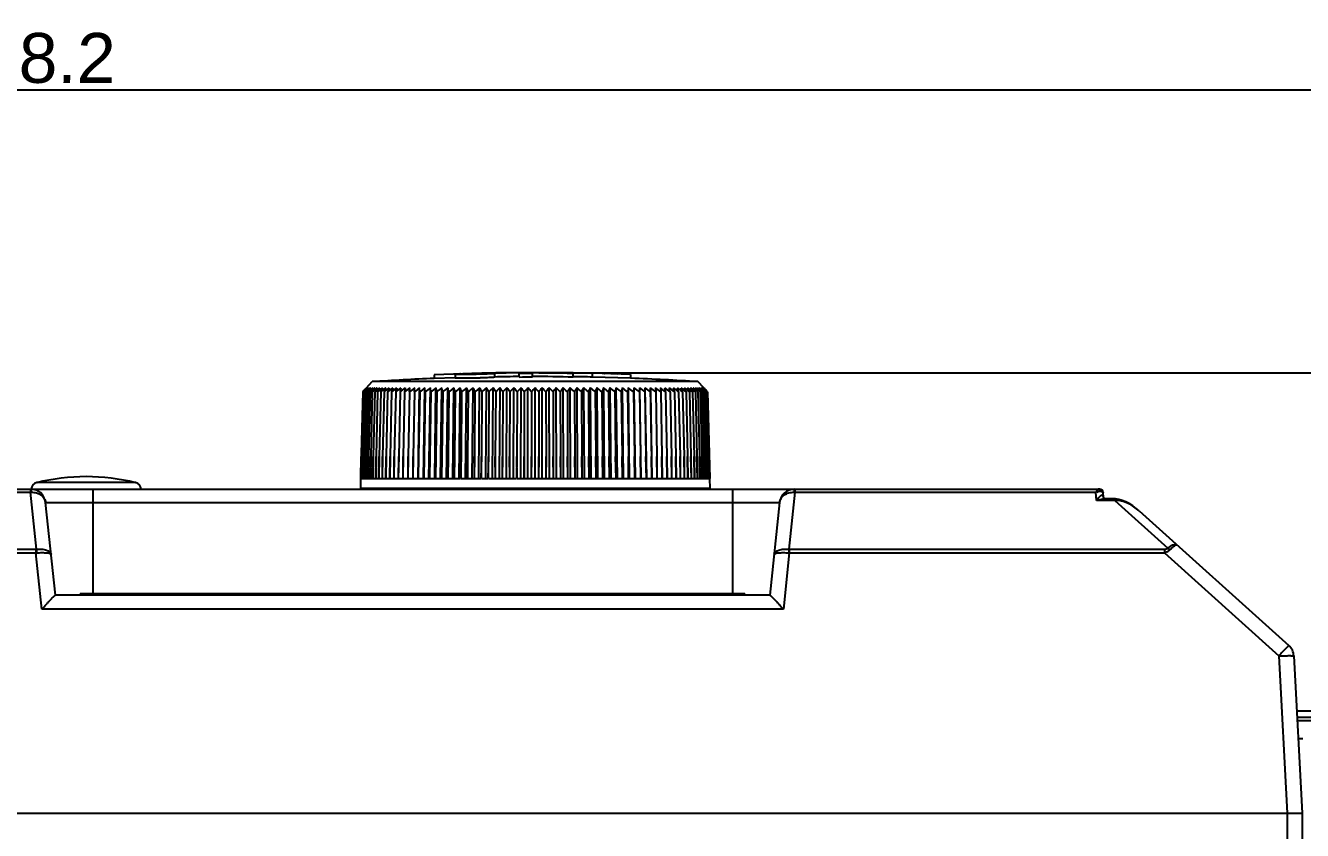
# Model space of a CAD drawing. Header units: millimetres. Extents: x 5329 to 6973, y -914 to -356.
# Drawn here: x 5702.2 to 5804.6, y -632.6 to -568.1 of the extents above; entities that cross this region are included whole.
import ezdxf

# ---------------------------------------------------------------- set-up
doc = ezdxf.new("R2010")
doc.units = ezdxf.units.MM
doc.header["$PDMODE"] = 3
doc.header["$PDSIZE"] = 1
doc.layers.get('0').update_dxf_attribs({"linetype": 'CONTINUOUS'})
doc.layers.get('Defpoints').update_dxf_attribs({"linetype": 'CONTINUOUS'})
doc.layers.add('Dim', color=1, linetype='CONTINUOUS')
doc.styles.add('OMI-1', font='arial.ttf', dxfattribs={"oblique": 1})
doc.dimstyles.new('1', dxfattribs={"dimtxt": 4, "dimasz": 2.5, "dimexe": 0.8, "dimexo": 0.3, "dimgap": 0.5, "dimtad": 1, "dimtoh": 1, "dimdec": 1, "dimzin": 0, "dimdsep": 46, "dimtxsty": 'OMI-1', "dimcen": 0, "dimclrd": 256, "dimclre": 256, "dimclrt": 256, "dimadec": 0, "dimazin": 0, "dimtfac": 0.8, "dimtdec": 1, "dimtix": 1, "dimtmove": 0, "dimatfit": 3, "dimfxl": 1, "dimtolj": 1, "dimtzin": 0, "dimarcsym": 0})

# ---------------------------------------------------------------- blocks, each defined once
blk = doc.blocks.new('*D6080')
at = {"layer": 'Defpoints', "color": 0}
for p in [(5816.55, -573.24), (5588.32, -626.76), (5816.55, -631.52)]:
    blk.add_point(p, dxfattribs=at)
at = {"layer": 'Dim', "lineweight": -2}
for p, q in [((5588.32, -626.46), (5588.32, -572.44)), ((5590.82, -573.24), (5814.05, -573.24)), ((5816.55, -631.22), (5816.55, -572.44))]:
    blk.add_line(p, q, dxfattribs=at)
at = {"layer": 'Dim'}
for points in [[(5590.82, -572.83), (5590.82, -573.66), (5588.32, -573.24)], [(5814.05, -573.66), (5814.05, -572.83), (5816.55, -573.24)]]:
    blk.add_solid(points, dxfattribs=at)
at = {"layer": 'Dim', "insert": (5702.43, -570.7), "char_height": 4, "attachment_point": 5, "style": 'OMI-1'}
blk.add_mtext('\\A1;228.2', dxfattribs=at)
blk = doc.blocks.new('*D6084')
at = {"layer": 'Defpoints', "color": 0}
for p in [(5743.09, -595.92), (5843.78, -770.81), (5859.25, -770.81)]:
    blk.add_point(p, dxfattribs=at)
at = {"layer": 'Dim', "lineweight": -2}
for p, q in [((5743.39, -595.92), (5860.05, -595.92)), ((5859.25, -598.42), (5859.25, -768.31)), ((5844.08, -770.81), (5860.05, -770.81))]:
    blk.add_line(p, q, dxfattribs=at)
at = {"layer": 'Dim'}
for points in [[(5859.67, -598.42), (5858.83, -598.42), (5859.25, -595.92)], [(5858.83, -768.31), (5859.67, -768.31), (5859.25, -770.81)]]:
    blk.add_solid(points, dxfattribs=at)
at = {"layer": 'Dim', "insert": (5856.71, -684.43), "char_height": 4, "attachment_point": 5, "rotation": 90, "style": 'OMI-1'}
blk.add_mtext('\\A1;\\A1;175.0', dxfattribs=at)

msp = doc.modelspace()

# ---------------------------------------------------------------- linework, layer by layer
at = {"color": 7, "linetype": 'Continuous'}
for p, q in [((5741.82, -596.29), (5741.82, -595.92)), ((5742.87, -596.29), (5742.87, -595.92)), ((5743.01, -595.92), (5742.87, -595.92)), ((5743.17, -595.92), (5743.01, -595.92)), ((5745.09, -595.94), (5745.09, -595.93)), ((5729.57, -597.13), (5730.02, -596.64)), ((5756.15, -596.64), (5730.02, -596.64)), ((5738.06, -595.98), (5735, -596.08)), ((5735, -596.08), (5735, -596.38)), ((5736.69, -596.33), (5735, -596.38)), ((5736.68, -596.03), (5736.57, -596.03)), ((5736.69, -596.03), (5736.68, -596.03)), ((5736.69, -596.06), (5736.69, -596.36)), ((5737.1, -596.01), (5737.06, -596.01)), ((5737.74, -596.07), (5737.65, -596.07)), ((5738.19, -595.99), (5738.26, -595.99)), ((5738.34, -596.05), (5738.26, -596.06)), ((5738.75, -595.98), (5738.79, -595.98)), ((5739.68, -595.96), (5739.85, -595.95)), ((5739.84, -595.95), (5739.85, -595.95)), ((5739.84, -595.98), (5739.84, -596.28)), ((5745.17, -595.96), (5745.02, -595.96)), ((5746.14, -596.29), (5746.14, -595.94)), ((5747.69, -596.27), (5747.69, -595.97)), ((5750.75, -596.06), (5747.69, -595.97)), ((5750.75, -596.36), (5747.69, -596.27)), ((5748.67, -596), (5748.65, -596)), ((5749.26, -596.02), (5749.17, -596.02)), ((5749.68, -596.03), (5749.26, -596.02)), ((5750.75, -596.06), (5750.75, -596.36)), ((5756.61, -597.13), (5756.15, -596.64)), ((5729.27, -597.45), (5729.09, -604.41)), ((5729.28, -597.45), (5729.15, -602.65)), ((5729.31, -597.45), (5729.18, -602.65)), ((5729.37, -597.45), (5729.24, -602.65)), ((5729.36, -597.36), (5729.27, -597.45)), ((5729.37, -597.36), (5729.28, -597.45)), ((5729.39, -597.38), (5729.31, -597.45)), ((5729.46, -597.45), (5729.33, -602.65)), ((5729.43, -597.4), (5729.37, -597.45)), ((5729.43, -597.29), (5729.48, -597.24)), ((5729.47, -597.36), (5729.43, -597.4)), ((5729.57, -597.45), (5729.44, -602.65)), ((5729.52, -597.4), (5729.46, -597.45)), ((5729.48, -597.24), (5729.52, -597.18)), ((5729.52, -597.18), (5729.57, -597.13)), ((5729.57, -597.13), (5729.52, -597.18)), ((5729.6, -597.13), (5729.54, -597.18)), ((5729.55, -597.18), (5729.6, -597.13)), ((5729.64, -597.39), (5729.57, -597.45)), ((5729.7, -597.45), (5729.57, -602.65)), ((5729.61, -597.4), (5729.61, -597.39)), ((5729.79, -597.38), (5729.7, -597.45)), ((5729.7, -597.45), (5729.75, -597.38)), ((5729.7, -597.45), (5729.75, -597.38)), ((5729.86, -597.45), (5729.73, -602.65)), ((5729.96, -597.36), (5729.86, -597.45)), ((5730.03, -597.45), (5729.91, -602.65)), ((5730.03, -597.19), (5730.07, -597.13)), ((5730.24, -597.45), (5730.11, -602.65)), ((5730.46, -597.45), (5730.34, -602.65)), ((5730.71, -597.45), (5730.59, -602.65)), ((5730.98, -597.45), (5730.86, -602.65)), ((5731.26, -597.45), (5731.15, -602.65)), ((5731.57, -597.45), (5731.47, -602.65)), ((5731.91, -597.45), (5731.8, -602.65)), ((5732.26, -597.45), (5732.15, -602.65)), ((5732.62, -597.45), (5732.52, -602.65)), ((5733.01, -597.45), (5732.92, -602.65)), ((5733.01, -597.45), (5733.04, -597.13)), ((5733.42, -597.45), (5733.32, -602.65)), ((5733.42, -597.45), (5733.43, -597.13)), ((5733.71, -604.41), (5733.83, -597.13)), ((5733.84, -597.45), (5733.75, -602.65)), ((5733.84, -597.45), (5733.83, -597.13)), ((5734.14, -604.41), (5734.26, -597.13)), ((5734.28, -597.45), (5734.19, -602.65)), ((5734.28, -597.45), (5734.26, -597.13)), ((5734.58, -604.41), (5734.69, -597.13)), ((5734.73, -597.45), (5734.65, -602.65)), ((5735.04, -604.41), (5735.14, -597.13)), ((5735.2, -597.45), (5735.12, -602.65)), ((5735.51, -604.41), (5735.61, -597.13)), ((5735.68, -597.45), (5735.61, -602.65)), ((5735.99, -604.41), (5736.09, -597.13)), ((5736.18, -597.45), (5736.11, -602.65)), ((5736.49, -604.41), (5736.58, -597.13)), ((5736.68, -597.45), (5736.62, -602.65)), ((5737, -604.41), (5737.08, -597.13)), ((5737.2, -597.45), (5737.15, -602.65)), ((5737.52, -604.41), (5737.59, -597.13)), ((5737.73, -597.45), (5737.68, -602.65)), ((5738.05, -604.41), (5738.11, -597.13)), ((5738.27, -597.45), (5738.22, -602.65)), ((5738.58, -604.41), (5738.64, -597.13)), ((5738.82, -597.45), (5738.78, -602.65)), ((5739.13, -604.41), (5739.18, -597.13)), ((5739.37, -597.45), (5739.34, -602.65)), ((5739.68, -604.41), (5739.73, -597.13)), ((5739.93, -597.45), (5739.9, -602.65)), ((5740.24, -604.41), (5740.28, -597.13)), ((5740.5, -597.45), (5740.47, -602.65)), ((5740.8, -604.41), (5740.83, -597.13)), ((5741.07, -597.45), (5741.05, -602.65)), ((5741.37, -604.41), (5741.39, -597.13)), ((5741.64, -597.45), (5741.63, -602.65)), ((5741.94, -604.41), (5741.96, -597.13)), ((5742.22, -597.45), (5742.21, -602.65)), ((5742.52, -604.41), (5742.52, -597.13)), ((5742.8, -597.45), (5742.8, -602.65)), ((5743.09, -604.41), (5743.09, -597.13)), ((5743.38, -597.45), (5743.38, -602.65)), ((5743.66, -604.41), (5743.65, -597.13)), ((5743.96, -597.45), (5743.97, -602.65)), ((5744.24, -604.41), (5744.22, -597.13)), ((5744.53, -597.45), (5744.55, -602.65)), ((5744.81, -604.41), (5744.78, -597.13)), ((5745.11, -597.45), (5745.13, -602.65)), ((5745.37, -604.41), (5745.34, -597.13)), ((5745.68, -597.45), (5745.7, -602.65)), ((5745.94, -604.41), (5745.9, -597.13)), ((5746.25, -597.45), (5746.28, -602.65)), ((5746.5, -604.41), (5746.45, -597.13)), ((5746.81, -597.45), (5746.84, -602.65)), ((5747.05, -604.41), (5747, -597.13)), ((5747.36, -597.45), (5747.4, -602.65)), ((5747.59, -604.41), (5747.53, -597.13)), ((5747.91, -597.45), (5747.95, -602.65)), ((5748.13, -604.41), (5748.07, -597.13)), ((5748.45, -597.45), (5748.5, -602.65)), ((5748.66, -604.41), (5748.59, -597.13)), ((5748.97, -597.45), (5749.03, -602.65)), ((5749.18, -604.41), (5749.1, -597.13)), ((5749.49, -597.45), (5749.55, -602.65)), ((5749.69, -604.41), (5749.6, -597.13)), ((5750, -597.45), (5750.07, -602.65)), ((5750.19, -604.41), (5750.09, -597.13)), ((5750.5, -597.45), (5750.57, -602.65)), ((5750.67, -604.41), (5750.57, -597.13)), ((5750.98, -597.45), (5751.05, -602.65)), ((5751.14, -604.41), (5751.04, -597.13)), ((5751.45, -597.45), (5751.53, -602.65)), ((5751.6, -604.41), (5751.49, -597.13)), ((5751.92, -597.13), (5751.9, -597.45)), ((5751.9, -597.45), (5751.98, -602.65)), ((5752.04, -604.41), (5751.92, -597.13)), ((5752.47, -604.41), (5752.34, -597.13)), ((5752.34, -597.13), (5752.34, -597.45)), ((5752.34, -597.45), (5752.43, -602.65)), ((5752.75, -597.13), (5752.76, -597.45)), ((5752.76, -597.45), (5752.85, -602.65)), ((5753.14, -597.13), (5753.17, -597.45)), ((5753.17, -597.45), (5753.26, -602.65)), ((5753.55, -597.45), (5753.65, -602.65)), ((5753.92, -597.45), (5754.03, -602.65)), ((5754.27, -597.45), (5754.38, -602.65)), ((5754.6, -597.45), (5754.71, -602.65)), ((5754.91, -597.45), (5755.03, -602.65)), ((5755.2, -597.45), (5755.32, -602.65)), ((5755.47, -597.45), (5755.59, -602.65)), ((5755.72, -597.45), (5755.84, -602.65)), ((5755.94, -597.45), (5756.06, -602.65)), ((5756.11, -597.13), (5756.15, -597.19)), ((5756.14, -597.45), (5756.27, -602.65)), ((5756.32, -597.45), (5756.22, -597.36)), ((5756.32, -597.45), (5756.22, -597.36)), ((5756.32, -597.45), (5756.45, -602.65)), ((5756.48, -597.45), (5756.39, -597.38)), ((5756.43, -597.38), (5756.48, -597.45)), ((5756.48, -597.45), (5756.61, -602.65)), ((5756.61, -597.45), (5756.54, -597.39)), ((5756.56, -597.39), (5756.57, -597.4)), ((5756.63, -597.18), (5756.58, -597.13)), ((5756.58, -597.13), (5756.63, -597.18)), ((5756.66, -597.18), (5756.61, -597.13)), ((5756.61, -597.13), (5756.65, -597.18)), ((5756.61, -597.45), (5756.74, -602.65)), ((5756.65, -597.18), (5756.7, -597.24)), ((5756.72, -597.45), (5756.66, -597.4)), ((5756.7, -597.24), (5756.75, -597.29)), ((5756.75, -597.4), (5756.7, -597.36)), ((5756.72, -597.45), (5756.85, -602.65)), ((5756.8, -597.45), (5756.75, -597.4)), ((5756.86, -597.45), (5756.79, -597.38)), ((5756.8, -597.45), (5756.93, -602.65)), ((5756.9, -597.45), (5756.81, -597.36)), ((5756.86, -597.4), (5756.82, -597.36)), ((5756.91, -597.45), (5756.86, -597.4)), ((5756.86, -597.45), (5757, -602.65)), ((5756.9, -597.45), (5757.03, -602.65)), ((5756.91, -597.45), (5757.09, -604.41)), ((5729.15, -602.65), (5729.11, -604.41)), ((5729.12, -604.41), (5729.15, -602.65)), ((5729.15, -604.41), (5729.18, -602.65)), ((5729.18, -602.65), (5729.15, -604.41)), ((5729.21, -604.41), (5729.24, -602.65)), ((5729.24, -602.65), (5729.21, -604.41)), ((5729.3, -604.41), (5729.33, -602.65)), ((5729.33, -602.65), (5729.3, -604.41)), ((5729.41, -604.41), (5729.44, -602.65)), ((5729.44, -602.65), (5729.41, -604.41)), ((5729.57, -602.65), (5729.54, -604.41)), ((5729.55, -604.41), (5729.57, -602.65)), ((5729.7, -604.41), (5729.73, -602.65)), ((5729.73, -602.65), (5729.7, -604.41)), ((5729.91, -602.65), (5729.88, -604.41)), ((5729.89, -604.41), (5729.91, -602.65)), ((5730.11, -602.65), (5730.08, -604.41)), ((5730.09, -604.41), (5730.11, -602.65)), ((5730.34, -602.65), (5730.31, -604.41)), ((5730.32, -604.41), (5730.34, -602.65)), ((5730.59, -602.65), (5730.56, -604.41)), ((5730.57, -604.41), (5730.59, -602.65)), ((5730.86, -602.65), (5730.83, -604.41)), ((5730.84, -604.41), (5730.86, -602.65)), ((5731.15, -602.65), (5731.12, -604.41)), ((5731.13, -604.41), (5731.15, -602.65)), ((5731.47, -602.65), (5731.43, -604.41)), ((5731.45, -604.41), (5731.47, -602.65)), ((5731.8, -602.65), (5731.77, -604.41)), ((5731.78, -604.41), (5731.8, -602.65)), ((5732.15, -602.65), (5732.12, -604.41)), ((5732.14, -604.41), (5732.15, -602.65)), ((5732.52, -602.65), (5732.49, -604.41)), ((5732.51, -604.41), (5732.52, -602.65)), ((5732.92, -602.65), (5732.88, -604.41)), ((5732.9, -604.41), (5732.92, -602.65)), ((5733.32, -602.65), (5733.29, -604.41)), ((5733.31, -604.41), (5733.32, -602.65)), ((5733.75, -602.65), (5733.72, -604.41)), ((5733.74, -604.41), (5733.75, -602.65)), ((5734.19, -602.65), (5734.16, -604.41)), ((5734.18, -604.41), (5734.19, -602.65)), ((5734.65, -602.65), (5734.62, -604.41)), ((5734.64, -604.41), (5734.65, -602.65)), ((5735.12, -602.65), (5735.1, -604.41)), ((5735.12, -604.41), (5735.12, -602.65)), ((5735.61, -602.65), (5735.58, -604.41)), ((5735.61, -604.41), (5735.61, -602.65)), ((5736.11, -602.65), (5736.08, -604.41)), ((5736.11, -604.41), (5736.11, -602.65)), ((5736.62, -602.65), (5736.6, -604.41)), ((5736.62, -604.41), (5736.62, -602.65)), ((5737.15, -602.65), (5737.12, -604.41)), ((5737.15, -604.41), (5737.15, -602.65)), ((5737.68, -602.65), (5737.66, -604.41)), ((5737.68, -604.41), (5737.68, -602.65)), ((5738.22, -602.65), (5738.2, -604.41)), ((5738.23, -604.41), (5738.22, -602.65)), ((5738.78, -602.65), (5738.75, -604.41)), ((5738.78, -604.41), (5738.78, -602.65)), ((5739.34, -602.65), (5739.31, -604.41)), ((5739.34, -604.41), (5739.34, -602.65)), ((5739.9, -602.65), (5739.88, -604.41)), ((5739.91, -604.41), (5739.9, -602.65)), ((5740.47, -602.65), (5740.46, -604.41)), ((5740.48, -604.41), (5740.47, -602.65)), ((5741.05, -602.65), (5741.03, -604.41)), ((5741.06, -604.41), (5741.05, -602.65)), ((5741.63, -602.65), (5741.61, -604.41)), ((5741.64, -604.41), (5741.63, -602.65)), ((5742.21, -602.65), (5742.2, -604.41)), ((5742.22, -604.41), (5742.21, -602.65)), ((5742.8, -602.65), (5742.78, -604.41)), ((5742.81, -604.41), (5742.8, -602.65)), ((5743.38, -602.65), (5743.37, -604.41)), ((5743.39, -604.41), (5743.38, -602.65)), ((5743.97, -602.65), (5743.95, -604.41)), ((5743.98, -604.41), (5743.97, -602.65)), ((5744.55, -602.65), (5744.54, -604.41)), ((5744.56, -604.41), (5744.55, -602.65)), ((5745.13, -602.65), (5745.12, -604.41)), ((5745.15, -604.41), (5745.13, -602.65)), ((5745.72, -604.41), (5745.7, -602.65)), ((5745.7, -602.65), (5745.7, -604.41)), ((5746.28, -602.65), (5746.27, -604.41)), ((5746.3, -604.41), (5746.28, -602.65)), ((5746.86, -604.41), (5746.84, -602.65)), ((5746.84, -602.65), (5746.84, -604.41)), ((5747.42, -604.41), (5747.4, -602.65)), ((5747.4, -602.65), (5747.4, -604.41)), ((5747.98, -604.41), (5747.95, -602.65)), ((5747.95, -602.65), (5747.95, -604.41)), ((5748.52, -604.41), (5748.5, -602.65)), ((5748.5, -602.65), (5748.5, -604.41)), ((5749.06, -604.41), (5749.03, -602.65)), ((5749.03, -602.65), (5749.03, -604.41)), ((5749.58, -604.41), (5749.55, -602.65)), ((5749.55, -602.65), (5749.56, -604.41)), ((5750.09, -604.41), (5750.07, -602.65)), ((5750.07, -602.65), (5750.07, -604.41)), ((5750.59, -604.41), (5750.57, -602.65)), ((5750.57, -602.65), (5750.57, -604.41)), ((5751.08, -604.41), (5751.05, -602.65)), ((5751.05, -602.65), (5751.06, -604.41)), ((5751.56, -604.41), (5751.53, -602.65)), ((5751.53, -602.65), (5751.53, -604.41)), ((5752.01, -604.41), (5751.98, -602.65)), ((5751.98, -602.65), (5751.99, -604.41)), ((5752.46, -604.41), (5752.43, -602.65)), ((5752.43, -602.65), (5752.44, -604.41)), ((5752.88, -604.41), (5752.85, -602.65)), ((5752.85, -602.65), (5752.86, -604.41)), ((5753.29, -604.41), (5753.26, -602.65)), ((5753.26, -602.65), (5753.28, -604.41)), ((5753.68, -604.41), (5753.65, -602.65)), ((5753.65, -602.65), (5753.67, -604.41)), ((5754.03, -602.65), (5754.04, -604.41)), ((5754.06, -604.41), (5754.03, -602.65)), ((5754.38, -602.65), (5754.4, -604.41)), ((5754.41, -604.41), (5754.38, -602.65)), ((5754.75, -604.41), (5754.71, -602.65)), ((5754.71, -602.65), (5754.73, -604.41)), ((5755.06, -604.41), (5755.03, -602.65)), ((5755.03, -602.65), (5755.05, -604.41)), ((5755.35, -604.41), (5755.32, -602.65)), ((5755.32, -602.65), (5755.34, -604.41)), ((5755.62, -604.41), (5755.59, -602.65)), ((5755.59, -602.65), (5755.61, -604.41)), ((5755.87, -604.41), (5755.84, -602.65)), ((5755.84, -602.65), (5755.86, -604.41)), ((5756.1, -604.41), (5756.06, -602.65)), ((5756.06, -602.65), (5756.09, -604.41)), ((5756.3, -604.41), (5756.27, -602.65)), ((5756.27, -602.65), (5756.29, -604.41)), ((5756.48, -604.41), (5756.45, -602.65)), ((5756.45, -602.65), (5756.47, -604.41)), ((5756.64, -604.41), (5756.61, -602.65)), ((5756.61, -602.65), (5756.63, -604.41)), ((5756.77, -604.41), (5756.74, -602.65)), ((5756.74, -602.65), (5756.77, -604.41)), ((5756.88, -604.41), (5756.85, -602.65)), ((5756.85, -602.65), (5756.88, -604.41)), ((5756.97, -604.41), (5756.93, -602.65)), ((5756.93, -602.65), (5756.96, -604.41)), ((5757.03, -604.41), (5757, -602.65)), ((5757, -602.65), (5757.02, -604.41)), ((5757.06, -604.41), (5757.03, -602.65)), ((5757.03, -602.65), (5757.06, -604.41)), ((5711.05, -604.74), (5703.13, -604.74)), ((5729.1, -604.41), (5729.09, -605.21)), ((5729.09, -604.41), (5729.11, -604.41)), ((5729.12, -604.41), (5729.14, -604.41)), ((5729.15, -604.41), (5729.21, -604.41)), ((5729.21, -604.41), (5729.3, -604.41)), ((5729.3, -604.41), (5729.41, -604.41)), ((5729.41, -604.41), (5729.54, -604.41)), ((5729.55, -604.41), (5729.7, -604.41)), ((5729.7, -604.41), (5729.88, -604.41)), ((5729.89, -604.41), (5730.08, -604.41)), ((5730.09, -604.41), (5730.31, -604.41)), ((5730.32, -604.41), (5730.56, -604.41)), ((5730.57, -604.41), (5730.83, -604.41)), ((5730.84, -604.41), (5731.12, -604.41)), ((5731.13, -604.41), (5731.43, -604.41)), ((5731.45, -604.41), (5731.77, -604.41)), ((5731.78, -604.41), (5732.12, -604.41)), ((5732.14, -604.41), (5732.49, -604.41)), ((5732.51, -604.41), (5732.88, -604.41)), ((5732.9, -604.41), (5733.29, -604.41)), ((5733.31, -604.41), (5733.72, -604.41)), ((5733.74, -604.41), (5734.16, -604.41)), ((5734.18, -604.41), (5734.62, -604.41)), ((5734.64, -604.41), (5735.1, -604.41)), ((5735.12, -604.41), (5735.58, -604.41)), ((5735.61, -604.41), (5736.08, -604.41)), ((5736.11, -604.41), (5736.6, -604.41)), ((5736.62, -604.41), (5737.12, -604.41)), ((5737.15, -604.41), (5737.66, -604.41)), ((5737.68, -604.41), (5738.2, -604.41)), ((5738.23, -604.41), (5738.75, -604.41)), ((5738.78, -604.41), (5739.31, -604.41)), ((5739.34, -604.41), (5739.88, -604.41)), ((5739.91, -604.41), (5740.46, -604.41)), ((5740.48, -604.41), (5741.03, -604.41)), ((5741.06, -604.41), (5741.61, -604.41)), ((5741.64, -604.41), (5742.2, -604.41)), ((5742.22, -604.41), (5742.78, -604.41)), ((5742.81, -604.41), (5743.37, -604.41)), ((5743.39, -604.41), (5743.95, -604.41)), ((5743.98, -604.41), (5744.54, -604.41)), ((5744.56, -604.41), (5745.12, -604.41)), ((5745.15, -604.41), (5745.7, -604.41)), ((5745.72, -604.41), (5746.27, -604.41)), ((5746.3, -604.41), (5746.84, -604.41)), ((5746.86, -604.41), (5747.4, -604.41)), ((5747.42, -604.41), (5747.95, -604.41)), ((5747.98, -604.41), (5748.5, -604.41)), ((5748.52, -604.41), (5749.03, -604.41)), ((5749.06, -604.41), (5749.56, -604.41)), ((5749.58, -604.41), (5750.07, -604.41)), ((5750.09, -604.41), (5750.57, -604.41)), ((5750.59, -604.41), (5751.06, -604.41)), ((5751.08, -604.41), (5751.53, -604.41)), ((5751.56, -604.41), (5751.99, -604.41)), ((5752.01, -604.41), (5752.44, -604.41)), ((5752.46, -604.41), (5752.86, -604.41)), ((5752.88, -604.41), (5753.28, -604.41)), ((5753.29, -604.41), (5753.67, -604.41)), ((5753.68, -604.41), (5754.04, -604.41)), ((5754.06, -604.41), (5754.4, -604.41)), ((5754.41, -604.41), (5754.73, -604.41)), ((5754.75, -604.41), (5755.05, -604.41)), ((5755.06, -604.41), (5755.34, -604.41)), ((5755.35, -604.41), (5755.61, -604.41)), ((5755.62, -604.41), (5755.86, -604.41)), ((5755.87, -604.41), (5756.09, -604.41)), ((5756.1, -604.41), (5756.29, -604.41)), ((5756.3, -604.41), (5756.47, -604.41)), ((5756.48, -604.41), (5756.63, -604.41)), ((5756.64, -604.41), (5756.77, -604.41)), ((5756.77, -604.41), (5756.88, -604.41)), ((5756.88, -604.41), (5756.96, -604.41)), ((5756.97, -604.41), (5757.02, -604.41)), ((5757.03, -604.41), (5757.06, -604.41)), ((5757.07, -604.41), (5757.09, -605.21)), ((5757.07, -604.41), (5757.09, -604.41)), ((5693.36, -605.26), (5788.35, -605.26)), ((5693.36, -605.51), (5702.62, -605.51)), ((5702.62, -605.26), (5702.62, -605.51)), ((5703.1, -610.07), (5702.62, -605.51)), ((5707.62, -605.26), (5707.62, -613.66)), ((5757.09, -605.21), (5729.09, -605.21)), ((5738.69, -605.21), (5738.69, -605.26)), ((5747.49, -605.26), (5747.49, -605.21)), ((5758.92, -605.26), (5758.92, -613.66)), ((5763.92, -605.51), (5763.44, -610.07)), ((5763.92, -605.26), (5763.92, -605.51)), ((5763.92, -605.51), (5788.06, -605.51)), ((5788.1, -606.18), (5788.06, -605.51)), ((5788.66, -605.92), (5788.64, -605.54)), ((5788.68, -605.94), (5788.67, -605.91)), ((5789.59, -606.05), (5788.86, -606.05)), ((5789.59, -606.18), (5789.59, -606.05)), ((5704.62, -613.76), (5703.84, -606.33)), ((5703.84, -606.33), (5762.7, -606.33)), ((5762.7, -606.33), (5761.92, -613.76)), ((5789.59, -606.18), (5788.1, -606.18)), ((5789.59, -606.18), (5793.82, -609.99)), ((5791.53, -607.01), (5803.53, -617.81)), ((5617.7, -610.07), (5703.06, -610.07)), ((5703.06, -610.07), (5703.06, -610.38)), ((5763.47, -610.07), (5763.47, -610.38)), ((5763.47, -610.07), (5793.56, -610.07)), ((5793.56, -610.07), (5793.56, -610.38)), ((5617.7, -610.38), (5703.06, -610.38)), ((5703.54, -614.89), (5703.06, -610.38)), ((5763.47, -610.38), (5763, -614.89)), ((5763.47, -610.38), (5793.56, -610.38)), ((5793.56, -610.38), (5802.73, -618.64)), ((5761.92, -613.76), (5704.62, -613.76)), ((5706.62, -613.76), (5706.62, -613.66)), ((5759.92, -613.66), (5706.62, -613.66)), ((5759.92, -613.66), (5759.92, -613.76)), ((5763, -614.89), (5703.54, -614.89)), ((5802.73, -618.64), (5803.39, -631.26)), ((5803.93, -618.64), (5804.59, -631.26)), ((5807.48, -623.06), (5804.16, -623.06)), ((5804.19, -623.56), (5807.83, -623.56)), ((5807.83, -623.85), (5804.2, -623.85)), ((5804.27, -625.26), (5804.66, -625.26)), ((5597.59, -631.26), (5804.59, -631.26)), ((5803.39, -631.26), (5803.39, -673.61)), ((5804.59, -631.26), (5804.59, -675.11))]:
    msp.add_line(p, q, dxfattribs=at)
for points in [[(5788.86, -606.05), (5788.86, -606.05), (5788.85, -606.05), (5788.82, -606.05), (5788.79, -606.03), (5788.76, -606.01), (5788.73, -605.99), (5788.7, -605.96), (5788.68, -605.94)], [(5788.86, -606.05), (5788.86, -606.05), (5788.84, -606.05), (5788.81, -606.04), (5788.77, -606.02), (5788.74, -606), (5788.7, -605.97), (5788.68, -605.94)], [(5791.53, -607.01), (5791.28, -606.8), (5791.01, -606.6), (5790.73, -606.42), (5790.45, -606.28), (5790.17, -606.16), (5789.89, -606.09), (5789.62, -606.05), (5789.59, -606.05)]]:
    msp.add_lwpolyline(points, dxfattribs=at)
for centre, radius, start, end in [((5743.09, -796.22), 200.3, 90.575, 91.4397), ((5743.09, -696.12), 100.2, 91.1498, 91.86), ((5742.35, -696.1), 100.18, 90.8519, 91.426), ((5742.35, -696.08), 100.16, 90.7251, 90.8519), ((5743.09, -696.09), 100.17, 90.7251, 91.1497), ((5743.09, -796.22), 200.3, 90.0623, 90.3626), ((5743.09, -696.08), 100.16, 88.8551, 90), ((5742.35, -696.1), 100.18, 88.4697, 89.5306), ((5743.09, -796.22), 200.3, 89.1269, 89.4275), ((5743.09, -796.22), 200, 92.319, 93.7456), ((5739.76, -660.54), 64.57, 91.7144, 91.8753), ((5740.02, -669.32), 73.35, 91.429, 91.7142), ((5738.87, -621.39), 25.39, 91.3806, 91.5763), ((5738.87, -621.35), 25.35, 91.1763, 91.3811), ((5739.82, -656.69), 60.72, 90.8246, 90.9695), ((5742.35, -696.14), 100.22, 91.5234, 91.9477), ((5743.09, -696.26), 100.04, 90.7263, 91.8628), ((5743.09, -796.22), 200.23, 90.0622, 90.3627), ((5743.09, -796.22), 199.93, 90.0623, 90.3632), ((5742.35, -696.27), 100.05, 87.8265, 89.699), ((5742.34, -696.15), 100.23, 87.8298, 88.3856), ((5743.09, -796.22), 200.3, 88.6847, 89.1272), ((5743.09, -796.22), 200, 88.6828, 89.1258), ((5743.09, -796.22), 200, 86.2544, 87.8057), ((5762.22, -628.31), 45.15, 136.4067, 136.7126), ((5762.19, -629.44), 45.89, 135.3467, 135.6634), ((5762.73, -626.22), 44.09, 138.8048, 139.149), ((5762.02, -630.34), 46.38, 134.2772, 134.7217), ((5762.88, -624.96), 43.35, 140.0595, 140.5229), ((5761.98, -631.27), 46.98, 133.3838, 133.7877), ((5763.38, -623.89), 43.01, 141.5152, 141.9771), ((5762.3, -632.5), 48.03, 132.569, 133.0424), ((5763.98, -622.8), 42.74, 143.0829, 143.5203), ((5762.41, -633.43), 48.72, 131.8262, 132.2809), ((5764.78, -621.74), 42.67, 144.7683, 145.1811), ((5762.56, -634.31), 49.38, 131.1529, 131.5873), ((5766.74, -621.32), 43.93, 146.6829, 147.0882), ((5762.74, -635.13), 50.01, 130.5457, 130.9602), ((5767.78, -620.13), 44.03, 148.5128, 149.0072), ((5764.51, -637.73), 53.02, 130.3949, 130.5609), ((5762.95, -635.9), 50.61, 130.0018, 130.3966), ((5763.69, -637.21), 51.96, 129.5207, 130.0803), ((5769.65, -619.26), 45.04, 150.5777, 151.051), ((5763.99, -637.91), 52.55, 129.0956, 129.6539), ((5772.07, -618.45), 46.61, 152.7748, 153.223), ((5764.31, -638.53), 53.07, 128.7264, 129.2836), ((5775.23, -617.72), 48.92, 155.1046, 155.5233), ((5764.64, -639.07), 53.53, 128.4114, 128.9676), ((5779.44, -617.08), 52.29, 157.5656, 157.9502), ((5764.98, -639.53), 53.92, 128.149, 128.7044), ((5785.17, -616.54), 57.18, 160.1537, 160.4994), ((5765.33, -639.9), 54.24, 127.9379, 128.4927), ((5793.27, -616.12), 64.46, 162.8621, 163.164), ((5765.69, -640.18), 54.47, 127.7772, 128.3315), ((5805.36, -615.86), 75.72, 165.6808, 165.9344), ((5766.05, -640.37), 54.63, 127.666, 128.2201), ((5824.93, -615.81), 94.47, 168.5968, 168.7977), ((5766.42, -640.47), 54.71, 127.6038, 128.1579), ((5861.32, -616.14), 130.04, 171.5936, 171.7382), ((5766.8, -640.47), 54.7, 127.5903, 128.1447), ((5767.17, -640.38), 54.61, 127.6254, 128.1803), ((5767.55, -640.19), 54.43, 127.7093, 128.2649), ((5767.93, -639.91), 54.18, 127.8424, 128.3989), ((5616.55, -611.75), 119.04, 6.8977, 7.0552), ((5768.31, -639.54), 53.84, 128.0253, 128.5831), ((5648.35, -612.56), 88.16, 9.8676, 10.082), ((5768.69, -639.08), 53.43, 128.259, 128.8181), ((5666.11, -613.22), 71.33, 12.7683, 13.036), ((5769.08, -638.54), 52.95, 128.5446, 129.1053), ((5677.38, -613.85), 61.04, 15.5829, 15.8997), ((5769.47, -637.92), 52.4, 128.8834, 129.4459), ((5685.11, -614.51), 54.32, 18.2972, 18.6585), ((5769.86, -637.21), 51.78, 129.2772, 129.8416), ((5690.7, -615.21), 49.77, 20.9002, 21.301), ((5770.26, -636.44), 51.11, 129.7279, 130.2943), ((5694.92, -615.96), 46.64, 23.3836, 23.8191), ((5770.66, -635.6), 50.39, 130.2377, 130.8062), ((5698.2, -616.78), 44.49, 25.7421, 26.2075), ((5771.08, -634.7), 49.63, 130.8091, 131.3797), ((5700.8, -617.64), 43.05, 27.9728, 28.4635), ((5771.51, -633.74), 48.84, 131.445, 132.0176), ((5702.91, -618.57), 42.13, 30.0751, 30.5869), ((5771.95, -632.73), 48.02, 132.1485, 132.723), ((5704.66, -619.54), 41.61, 32.0498, 32.5791), ((5772.41, -631.68), 47.19, 132.9231, 133.4992), ((5706.12, -620.55), 41.41, 33.8996, 34.4428), ((5772.9, -630.6), 46.36, 133.7726, 134.35), ((5707.37, -621.61), 41.46, 35.6279, 36.1821), ((5773.42, -629.49), 45.53, 134.701, 135.2792), ((5708.44, -622.69), 41.71, 37.239, 37.8017), ((5773.98, -628.36), 44.73, 135.7129, 136.2913), ((5709.37, -623.81), 42.11, 38.7376, 39.3065), ((5774.58, -627.22), 43.97, 136.813, 137.3908), ((5710.2, -624.94), 42.64, 40.1287, 40.702), ((5775.25, -626.08), 43.27, 138.0062, 138.5825), ((5710.93, -626.08), 43.27, 41.4175, 41.9938), ((5775.98, -624.94), 42.64, 139.298, 139.8713), ((5711.59, -627.22), 43.97, 42.6092, 43.187), ((5776.8, -623.81), 42.11, 140.6935, 141.2624), ((5712.2, -628.36), 44.73, 43.7087, 44.2871), ((5777.74, -622.69), 41.71, 142.1983, 142.761), ((5712.76, -629.49), 45.53, 44.7208, 45.299), ((5778.81, -621.61), 41.46, 143.8179, 144.3721), ((5713.27, -630.6), 46.36, 45.65, 46.2274), ((5780.05, -620.55), 41.41, 145.5572, 146.1004), ((5713.76, -631.68), 47.19, 46.5008, 47.0769), ((5781.52, -619.54), 41.61, 147.4209, 147.9502), ((5714.23, -632.73), 48.02, 47.277, 47.8515), ((5783.26, -618.57), 42.13, 149.4131, 149.9249), ((5714.67, -633.74), 48.84, 47.9824, 48.555), ((5785.38, -617.64), 43.05, 151.5365, 152.0272), ((5715.1, -634.7), 49.63, 48.6203, 49.1909), ((5787.98, -616.78), 44.49, 153.7925, 154.2579), ((5715.51, -635.6), 50.39, 49.1938, 49.7623), ((5791.26, -615.96), 46.64, 156.1809, 156.6164), ((5715.92, -636.44), 51.11, 49.7057, 50.2721), ((5795.47, -615.21), 49.77, 158.699, 159.0998), ((5716.32, -637.21), 51.78, 50.1584, 50.7228), ((5801.07, -614.51), 54.32, 161.3415, 161.7028), ((5716.71, -637.92), 52.4, 50.5541, 51.1166), ((5808.8, -613.85), 61.04, 164.1003, 164.4171), ((5717.1, -638.54), 52.95, 50.8947, 51.4554), ((5820.07, -613.22), 71.33, 166.964, 167.2317), ((5717.48, -639.08), 53.43, 51.1819, 51.741), ((5837.83, -612.56), 88.16, 169.918, 170.1324), ((5717.87, -639.54), 53.84, 51.4169, 51.9747), ((5869.62, -611.75), 119.04, 172.9448, 173.1023), ((5718.25, -639.91), 54.18, 51.6011, 52.1576), ((5718.63, -640.19), 54.43, 51.7351, 52.2907), ((5719.01, -640.38), 54.61, 51.8197, 52.3746), ((5719.38, -640.47), 54.7, 51.8553, 52.4097), ((5719.75, -640.47), 54.71, 51.8421, 52.3962), ((5624.86, -616.14), 130.04, 8.2618, 8.4064), ((5720.12, -640.37), 54.63, 51.7799, 52.334), ((5661.25, -615.81), 94.47, 11.2023, 11.4032), ((5720.49, -640.18), 54.47, 51.6685, 52.2228), ((5680.82, -615.86), 75.72, 14.0656, 14.3192), ((5720.85, -639.9), 54.24, 51.5073, 52.0621), ((5692.9, -616.12), 64.46, 16.836, 17.1379), ((5721.2, -639.53), 53.92, 51.2956, 51.851), ((5701.01, -616.54), 57.18, 19.5006, 19.8463), ((5721.54, -639.07), 53.53, 51.0324, 51.5886), ((5706.74, -617.08), 52.29, 22.0498, 22.4344), ((5721.87, -638.53), 53.07, 50.7164, 51.2736), ((5722.18, -637.91), 52.55, 50.3461, 50.9044), ((5710.95, -617.72), 48.92, 24.4767, 24.8954), ((5722.49, -637.21), 51.96, 49.9197, 50.4793), ((5714.11, -618.45), 46.61, 26.777, 27.2252), ((5723.23, -635.9), 50.61, 49.6034, 49.9982), ((5716.53, -619.26), 45.04, 28.949, 29.4223), ((5723.44, -635.13), 50.01, 49.0398, 49.4543), ((5718.4, -620.13), 44.03, 30.9928, 31.4872), ((5721.67, -637.73), 53.02, 49.4391, 49.6051), ((5723.62, -634.31), 49.38, 48.4127, 48.8471), ((5719.44, -621.32), 43.93, 32.9118, 33.3171), ((5723.76, -633.43), 48.72, 47.7191, 48.1738), ((5721.4, -621.74), 42.67, 34.8189, 35.2317), ((5723.87, -632.51), 48.04, 46.9558, 47.431), ((5722.2, -622.8), 42.74, 36.4797, 36.9171), ((5724.2, -631.27), 46.98, 46.2123, 46.6162), ((5722.81, -623.88), 42.99, 38.0271, 38.4848), ((5724.15, -630.34), 46.38, 45.2783, 45.7228), ((5723.3, -624.96), 43.35, 39.4771, 39.9405), ((5723.99, -629.44), 45.89, 44.3366, 44.6533), ((5723.45, -626.22), 44.09, 40.851, 41.1953), ((5723.96, -628.31), 45.15, 43.2874, 43.5933), ((5703.27, -605.32), 0.6, 103.9519, 173.5661), ((5707.09, -620.69), 16.43, 76.0481, 103.9519), ((5710.91, -605.32), 0.6, 6.4339, 76.0481), ((5702.64, -606.46), 1.2, 6, 90), ((5763.89, -606.46), 1.2, 90, 174), ((5789.68, -606.47), 1.88, 147.6138, 149.5184), ((5788.54, -606.6), 1.19, 110.3029, 113.7509), ((5789.26, -606.2), 1.38, 145.3094, 147.6294), ((5788.35, -605.56), 0.3, 3, 90), ((5702.98, -608.79), 1.6, 272.9822, 275.328), ((5763.56, -608.79), 1.6, 264.672, 267.0178), ((5802.73, -618.7), 1.2, 3, 48)]:
    msp.add_arc(centre, radius, start, end, dxfattribs=at)
for points, knots in [([(5736.69, -596.06), (5736.69, -596.06), (5736.7, -596.06), (5736.71, -596.06), (5736.73, -596.05), (5736.76, -596.05), (5736.79, -596.05), (5736.86, -596.04), (5736.96, -596.04), (5737.1, -596.03), (5737.26, -596.02), (5737.45, -596.01), (5737.58, -596.01), (5737.65, -596.01)], [0, 0, 0, 0, 0.005061, 0.018424, 0.040378, 0.070855, 0.109666, 0.156608, 0.273971, 0.420381, 0.592734, 0.787315, 1, 1, 1, 1]), ([(5737.65, -596.07), (5737.58, -596.07), (5737.45, -596.07), (5737.27, -596.07), (5737.1, -596.07), (5736.96, -596.07), (5736.86, -596.07), (5736.8, -596.07), (5736.76, -596.07), (5736.73, -596.07), (5736.71, -596.07), (5736.7, -596.06), (5736.69, -596.06), (5736.69, -596.06)], [0, 0, 0, 0, 0.212952, 0.407713, 0.580193, 0.7266, 0.843913, 0.890809, 0.929527, 0.959904, 0.981785, 0.995059, 1, 1, 1, 1]), ([(5739.84, -596.28), (5739.84, -596.29), (5739.82, -596.29), (5739.8, -596.29), (5739.76, -596.3), (5739.71, -596.3), (5739.65, -596.3), (5739.53, -596.31), (5739.36, -596.32), (5739.13, -596.33), (5738.86, -596.34), (5738.57, -596.35), (5738.26, -596.36), (5737.96, -596.36), (5737.67, -596.37), (5737.4, -596.37), (5737.16, -596.37), (5736.99, -596.37), (5736.88, -596.37), (5736.81, -596.37), (5736.76, -596.37), (5736.72, -596.37), (5736.7, -596.36), (5736.69, -596.36), (5736.69, -596.36)], [0, 0, 0, 0, 0.002624, 0.009897, 0.021853, 0.038392, 0.05936, 0.084562, 0.146666, 0.222341, 0.308696, 0.402416, 0.499896, 0.597395, 0.691164, 0.777587, 0.853333, 0.915494, 0.940715, 0.961693, 0.978234, 0.990169, 0.997416, 1, 1, 1, 1]), ([(5738.18, -596.01), (5738.12, -596.01), (5738.04, -596.01), (5737.93, -596.02), (5737.87, -596.02), (5737.81, -596.02), (5737.78, -596.02), (5737.76, -596.03), (5737.75, -596.03), (5737.74, -596.03), (5737.74, -596.03), (5737.74, -596.03)], [0, 0, 0, 0, 0.394029, 0.566531, 0.715579, 0.836698, 0.925994, 0.957893, 0.980919, 0.994887, 1, 1, 1, 1]), ([(5737.74, -596.03), (5737.74, -596.03), (5737.74, -596.03), (5737.75, -596.03), (5737.76, -596.03), (5737.79, -596.03), (5737.83, -596.03), (5737.9, -596.03), (5737.97, -596.03), (5738.1, -596.03), (5738.2, -596.03), (5738.26, -596.03)], [0, 0, 0, 0, 0.005142, 0.019609, 0.043505, 0.076564, 0.16893, 0.29325, 0.444648, 0.617464, 1, 1, 1, 1]), ([(5738.26, -596.06), (5738.22, -596.06), (5738.04, -596.06), (5737.87, -596.06), (5737.74, -596.07)], [0, 0, 0, 0, 0.254569, 1, 1, 1, 1]), ([(5738.26, -595.99), (5738.3, -595.99), (5738.47, -595.99), (5738.63, -595.98), (5738.75, -595.98)], [0, 0, 0, 0, 0.253806, 1, 1, 1, 1]), ([(5738.26, -596.03), (5738.33, -596.03), (5738.43, -596.02), (5738.55, -596.02), (5738.63, -596.02), (5738.69, -596.01), (5738.74, -596.01), (5738.76, -596.01), (5738.78, -596.01), (5738.78, -596.01), (5738.79, -596.01), (5738.79, -596)], [0, 0, 0, 0, 0.382339, 0.555095, 0.706448, 0.830737, 0.923176, 0.956266, 0.980217, 0.994779, 1, 1, 1, 1]), ([(5738.79, -596.04), (5738.75, -596.04), (5738.6, -596.05), (5738.46, -596.05), (5738.34, -596.05)], [0, 0, 0, 0, 0.243923, 1, 1, 1, 1]), ([(5738.79, -596), (5738.79, -596), (5738.78, -596), (5738.78, -596), (5738.77, -596), (5738.75, -596), (5738.71, -596), (5738.66, -596), (5738.6, -596), (5738.49, -596), (5738.41, -596), (5738.35, -596)], [0, 0, 0, 0, 0.005031, 0.018884, 0.041767, 0.073538, 0.162601, 0.283536, 0.432511, 0.605066, 1, 1, 1, 1]), ([(5739.84, -595.98), (5739.84, -595.99), (5739.83, -595.99), (5739.82, -595.99), (5739.79, -595.99), (5739.76, -596), (5739.72, -596), (5739.65, -596), (5739.54, -596.01), (5739.39, -596.02), (5739.21, -596.03), (5739, -596.03), (5738.86, -596.04), (5738.79, -596.04)], [0, 0, 0, 0, 0.005055, 0.018551, 0.040705, 0.071428, 0.110562, 0.157885, 0.275965, 0.422936, 0.595385, 0.789264, 1, 1, 1, 1]), ([(5739.68, -595.97), (5739.71, -595.98), (5739.74, -595.98), (5739.79, -595.98), (5739.81, -595.98), (5739.83, -595.98), (5739.83, -595.98), (5739.84, -595.98), (5739.84, -595.98)], [0, 0, 0, 0, 0.430854, 0.742859, 0.853, 0.932238, 0.980648, 1, 1, 1, 1]), ([(5702.64, -605.26), (5702.65, -605.26), (5702.65, -605.29), (5702.66, -605.33), (5702.67, -605.42), (5702.67, -605.48), (5702.67, -605.51)], [0, 0, 0, 0, 0.073066, 0.27072, 0.585775, 1, 1, 1, 1]), ([(5702.67, -605.51), (5702.82, -605.51), (5703.1, -605.54), (5703.47, -605.71), (5703.74, -605.99), (5703.83, -606.22), (5703.84, -606.33)], [0, 0, 0, 0, 0.280899, 0.542433, 0.779632, 1, 1, 1, 1]), ([(5762.7, -606.33), (5762.71, -606.22), (5762.79, -605.99), (5763.06, -605.71), (5763.44, -605.54), (5763.72, -605.51), (5763.87, -605.51)], [0, 0, 0, 0, 0.22028, 0.457426, 0.718978, 1, 1, 1, 1]), ([(5763.89, -605.26), (5763.89, -605.26), (5763.88, -605.29), (5763.88, -605.33), (5763.87, -605.42), (5763.87, -605.48), (5763.87, -605.51)], [0, 0, 0, 0, 0.073068, 0.270722, 0.585776, 1, 1, 1, 1]), ([(5788.43, -605.81), (5788.4, -605.83), (5788.28, -605.94), (5788.17, -606.08), (5788.1, -606.18)], [0, 0, 0, 0, 0.220544, 1, 1, 1, 1]), ([(5788.86, -606.05), (5788.74, -606.05), (5788.48, -606.09), (5788.22, -606.15), (5788.1, -606.18)], [0, 0, 0, 0, 0.48928, 1, 1, 1, 1]), ([(5788.3, -605.26), (5788.27, -605.26), (5788.2, -605.31), (5788.15, -605.37), (5788.12, -605.41)], [0, 0, 0, 0, 0.369498, 1, 1, 1, 1]), ([(5788.13, -605.49), (5788.16, -605.47), (5788.28, -605.43), (5788.42, -605.42), (5788.51, -605.44)], [0, 0, 0, 0, 0.288189, 1, 1, 1, 1]), ([(5788.64, -605.79), (5788.63, -605.78), (5788.61, -605.75), (5788.54, -605.74), (5788.5, -605.77), (5788.47, -605.79)], [0, 0, 0, 0, 0.256236, 0.475546, 1, 1, 1, 1]), ([(5788.58, -605.47), (5788.59, -605.47), (5788.62, -605.49), (5788.64, -605.52), (5788.64, -605.54)], [0, 0, 0, 0, 0.323359, 1, 1, 1, 1]), ([(5791.53, -607.01), (5791.27, -606.77), (5790.81, -606.45), (5790.13, -606.2), (5789.77, -606.16), (5789.59, -606.18)], [0, 0, 0, 0, 0.499285, 0.749716, 1, 1, 1, 1]), ([(5703.1, -610.07), (5703.24, -610.06), (5703.52, -610.06), (5703.94, -610.13), (5704.26, -610.33), (5704.28, -610.49)], [0, 0, 0, 0, 0.334342, 0.625509, 1, 1, 1, 1]), ([(5703.1, -610.07), (5703.1, -610.09), (5703.11, -610.19), (5703.12, -610.3), (5703.13, -610.38)], [0, 0, 0, 0, 0.229672, 1, 1, 1, 1]), ([(5762.26, -610.49), (5762.28, -610.33), (5762.6, -610.13), (5763.01, -610.06), (5763.29, -610.06), (5763.44, -610.07)], [0, 0, 0, 0, 0.374356, 0.665526, 1, 1, 1, 1]), ([(5763.44, -610.07), (5763.44, -610.09), (5763.43, -610.19), (5763.42, -610.3), (5763.41, -610.38)], [0, 0, 0, 0, 0.229672, 1, 1, 1, 1]), ([(5793.56, -610.38), (5793.6, -610.37), (5793.75, -610.31), (5793.89, -610.22), (5793.98, -610.14)], [0, 0, 0, 0, 0.258212, 1, 1, 1, 1]), ([(5793.82, -609.99), (5793.9, -609.93), (5794.04, -609.83), (5794.26, -609.7), (5794.48, -609.66), (5794.55, -609.72)], [0, 0, 0, 0, 0.358088, 0.649704, 1, 1, 1, 1]), ([(5793.98, -610.14), (5794.05, -610.07), (5794.17, -609.95), (5794.34, -609.81), (5794.45, -609.74), (5794.53, -609.71), (5794.55, -609.72)], [0, 0, 0, 0, 0.395539, 0.705581, 0.907648, 1, 1, 1, 1]), ([(5703.13, -610.38), (5703.27, -610.36), (5703.54, -610.35), (5703.9, -610.36), (5704.13, -610.38), (5704.27, -610.45), (5704.28, -610.49)], [0, 0, 0, 0, 0.372184, 0.684721, 0.898193, 1, 1, 1, 1]), ([(5762.26, -610.49), (5762.27, -610.45), (5762.41, -610.38), (5762.63, -610.36), (5763, -610.35), (5763.26, -610.36), (5763.41, -610.38)], [0, 0, 0, 0, 0.101731, 0.315111, 0.627655, 1, 1, 1, 1]), ([(5703.54, -614.89), (5703.66, -614.76), (5703.83, -614.57), (5704.06, -614.32), (5704.22, -614.15), (5704.36, -614), (5704.47, -613.89), (5704.54, -613.83), (5704.57, -613.79), (5704.6, -613.77), (5704.61, -613.76), (5704.62, -613.76)], [0, 0, 0, 0, 0.338274, 0.498972, 0.648883, 0.782693, 0.892676, 0.9356, 0.968548, 0.990305, 1, 1, 1, 1]), ([(5761.92, -613.76), (5761.93, -613.76), (5761.94, -613.77), (5761.96, -613.79), (5762, -613.83), (5762.07, -613.89), (5762.17, -614), (5762.32, -614.15), (5762.48, -614.32), (5762.71, -614.57), (5762.88, -614.76), (5763, -614.89)], [0, 0, 0, 0, 0.009695, 0.031452, 0.0644, 0.107324, 0.217307, 0.351117, 0.501028, 0.661726, 1, 1, 1, 1]), ([(5803.53, -617.81), (5803.53, -617.81), (5803.52, -617.82), (5803.5, -617.83), (5803.45, -617.88), (5803.38, -617.95), (5803.28, -618.05), (5803.16, -618.17), (5802.97, -618.37), (5802.83, -618.53), (5802.73, -618.64)], [0, 0, 0, 0, 0.005908, 0.020561, 0.077128, 0.168836, 0.29216, 0.442793, 0.615353, 1, 1, 1, 1]), ([(5802.73, -618.64), (5802.88, -618.63), (5803.1, -618.62), (5803.39, -618.62), (5803.57, -618.61), (5803.71, -618.62), (5803.83, -618.62), (5803.88, -618.63), (5803.93, -618.63), (5803.93, -618.64)], [0, 0, 0, 0, 0.381273, 0.553555, 0.704474, 0.82842, 0.9209, 0.978308, 1, 1, 1, 1])]:
    msp.add_open_spline(points, degree=3, knots=knots, dxfattribs=at)
for points in [[(5702.62, -605.51), (5702.64, -605.51), (5702.65, -605.51), (5702.67, -605.51)], [(5763.87, -605.51), (5763.88, -605.51), (5763.9, -605.51), (5763.92, -605.51)], [(5788.35, -605.26), (5788.33, -605.26), (5788.31, -605.26), (5788.3, -605.26)], [(5788.44, -605.31), (5788.42, -605.29), (5788.38, -605.27), (5788.35, -605.26)], [(5788.47, -605.79), (5788.46, -605.79), (5788.44, -605.8), (5788.43, -605.81)], [(5788.54, -605.45), (5788.52, -605.4), (5788.49, -605.35), (5788.44, -605.31)], [(5788.51, -605.44), (5788.52, -605.44), (5788.53, -605.45), (5788.54, -605.45)], [(5788.54, -605.45), (5788.56, -605.46), (5788.57, -605.46), (5788.58, -605.47)], [(5788.65, -605.82), (5788.65, -605.81), (5788.64, -605.8), (5788.64, -605.79)], [(5788.66, -605.92), (5788.66, -605.88), (5788.66, -605.85), (5788.65, -605.82)], [(5703.06, -610.07), (5703.07, -610.07), (5703.09, -610.07), (5703.1, -610.07)], [(5763.44, -610.07), (5763.45, -610.07), (5763.46, -610.07), (5763.47, -610.07)], [(5793.56, -610.07), (5793.65, -610.07), (5793.75, -610.06), (5793.82, -609.99)], [(5793.82, -609.99), (5793.88, -610.04), (5793.93, -610.08), (5793.98, -610.14)]]:
    msp.add_open_spline(points, degree=3, dxfattribs=at)

# ---------------------------------------------------------------- dimensions: what is measured, and where the dimension line sits
at = {"layer": 'Dim'}
dim = msp.add_linear_dim(base=(5816.55, -573.24), p1=(5588.32, -626.76), p2=(5816.55, -631.52), dimstyle='1', dxfattribs=at)
dim.commit()
dim.dimension.update_dxf_attribs({"geometry": '*D6080', "text_midpoint": (5702.43, -570.7)})
dim = msp.add_linear_dim(base=(5859.25, -770.81), p1=(5743.09, -595.92), p2=(5843.78, -770.81), angle=90, text='\\A1;175.0', dimstyle='1', override={"dimtxsty": 'OMI-1'}, dxfattribs=at)
dim.commit()
dim.dimension.update_dxf_attribs({"geometry": '*D6084', "text_midpoint": (5859.25, -684.43), "dimtype": 160})

doc.saveas('drawing.dxf')
